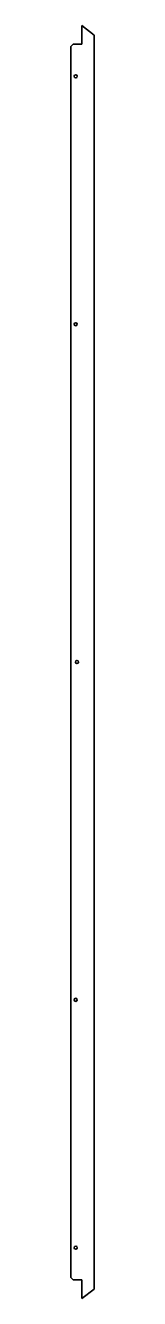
# Model space of a CAD drawing. Header units: millimetres. Extents: x -53 to -34, y -356 to 671.
import ezdxf

# ---------------------------------------------------------------- set-up
doc = ezdxf.new("R2010")
doc.units = ezdxf.units.MM
doc.layers.add('DV4_0', color=7, linetype='Continuous')

msp = doc.modelspace()

# ---------------------------------------------------------------- linework, layer by layer
at = {"layer": 'DV4_0', "color": 7, "linetype": 'Continuous', "lineweight": 35}
for p, q in [((-44.2, 671.4), (-44.2, 663.4)), ((-44.2, 671.4), (-34.2, 663.7)), ((-44.2, 663.4), (-44.2, 656.4)), ((-34.2, -347.9), (-34.2, 663.7)), ((-51.2, 656.4), (-53.2, 654.4)), ((-53.2, -338.6), (-53.2, 654.4)), ((-44.2, 656.4), (-51.2, 656.4)), ((-44.2, 656.4), (-44.2, 656.4)), ((-44.2, 656.4), (-44.2, 656.4)), ((-51.2, -340.6), (-53.2, -338.6)), ((-51.2, -340.6), (-44.2, -340.6)), ((-44.2, -340.6), (-44.2, -355.6)), ((-44.2, -340.6), (-44.2, -340.6)), ((-44.2, -340.6), (-44.2, -340.6)), ((-44.2, -355.6), (-34.2, -347.9))]:
    msp.add_line(p, q, dxfattribs=at)
for centre in [(-49.2, 630.4), (-49.2, 430.4), (-48.2, 157.9), (-49.2, -114.6), (-49.2, -314.6)]:
    msp.add_circle(centre, 1.25, dxfattribs=at)

doc.saveas('drawing.dxf')
